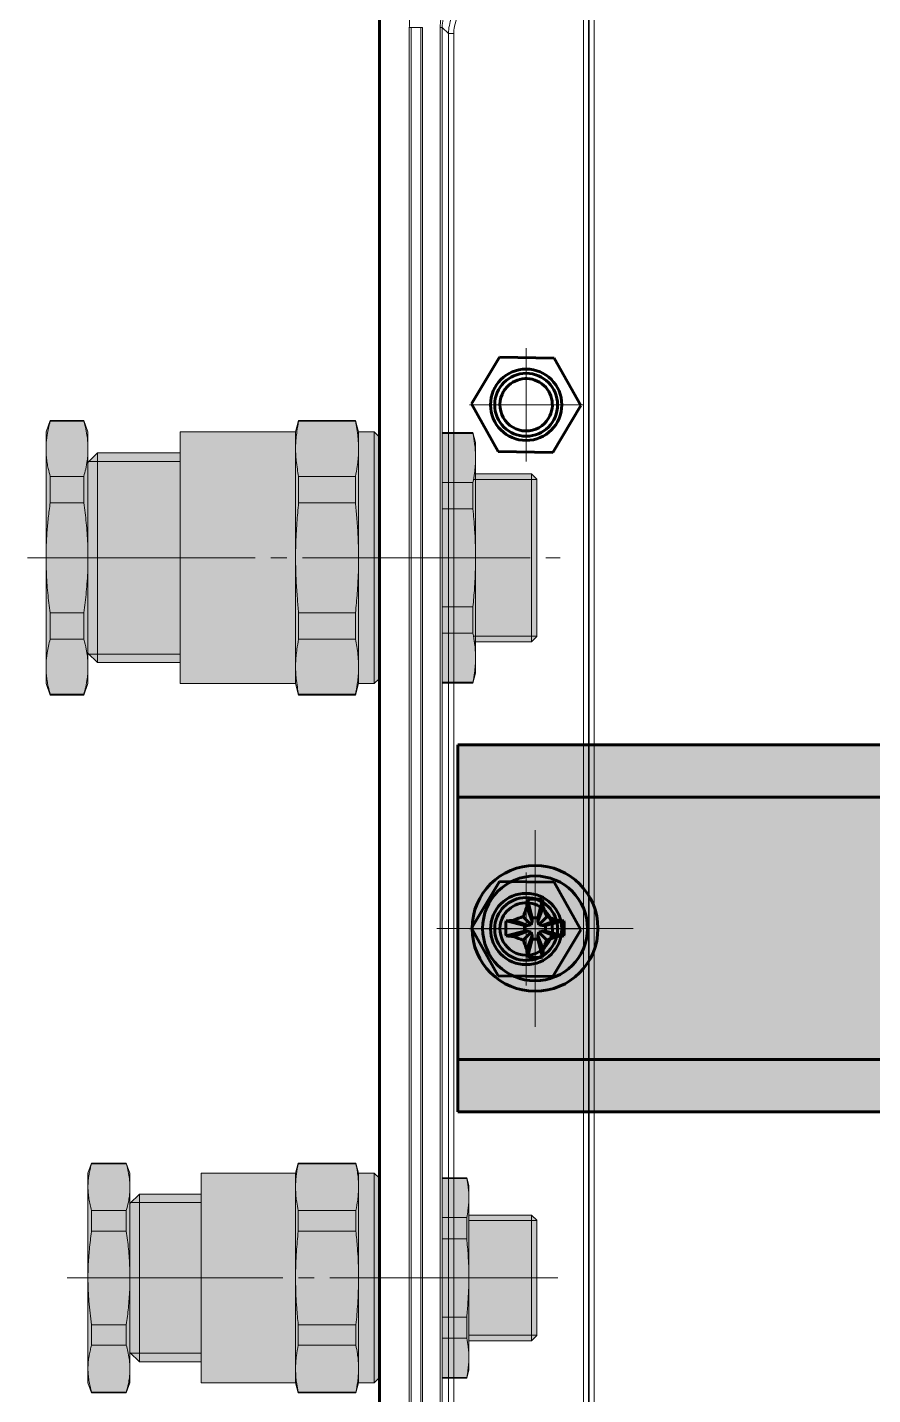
# Model space of a CAD drawing. Header units: millimetres. Extents: x -101 to 319, y -85 to 212.
# Drawn here: x 212.86 to 233.02, y 50.09 to 82.69 of the extents above; entities that cross this region are included whole.
import ezdxf

# ---------------------------------------------------------------- set-up
doc = ezdxf.new("R2010")
doc.units = ezdxf.units.MM
for name, pattern in [('K5LT_AXLED', [26.227272, 21.727272, -1.5, 1.5, -1.5]), ('K5LT_BASIC', [0]), ('K5LT_THIN', [0])]:
    doc.linetypes.add(name, pattern=pattern)
doc.layers.add('Системный слой', color=7, linetype='Continuous')

# ---------------------------------------------------------------- blocks, each defined once
blk = doc.blocks.new('VP.262512_withoutcapside')
at = {"layer": 'Системный слой', "color": 150, "linetype": 'K5LT_BASIC', "lineweight": 60, "true_color": 0x0080ff}
for p, q in [((-127.49, -114.99), (-127.49, 114.99)), ((-118.7, 50.08), (-116.03, 54.54)), ((-116.03, 54.54), (-110.83, 54.46)), ((-110.83, 54.46), (-108.3, 49.92)), ((-116.17, 45.54), (-118.7, 50.08)), ((-108.3, 49.92), (-110.97, 45.46)), ((-110.97, 45.46), (-116.17, 45.54)), ((-118.7, 0.08), (-116.03, 4.54)), ((-116.03, 4.54), (-110.83, 4.46)), ((-110.83, 4.46), (-108.3, -0.08)), ((-116.17, -4.46), (-118.7, 0.08)), ((-108.3, -0.08), (-110.97, -4.54)), ((-110.97, -4.54), (-116.17, -4.46))]:
    blk.add_line(p, q, dxfattribs=at)
at = {"layer": 'Системный слой', "color": 7, "linetype": 'K5LT_THIN', "lineweight": 18}
for p, q in [((-107.54, 95.77), (-107.54, -95.77)), ((-107.5, -95.76), (-107.5, 95.76)), ((-107, -95.76), (-107, 95.76)), ((-108.04, 93.77), (-108.04, -93.77)), ((-124.46, 86), (-124.64, 86)), ((-124.64, -86), (-124.64, 86)), ((-124.46, 86), (-124.46, -86)), ((-124.46, 86), (-123.55, 86)), ((-123.55, 86), (-123.37, 86)), ((-123.55, 86), (-123.55, -86)), ((-123.37, -86), (-123.37, 86)), ((-121.7, 86), (-121.5, 86)), ((-121.7, -86), (-121.7, 86)), ((-121.5, -86), (-121.5, 86)), ((-120.9, 85.4), (-121.5, 86)), ((-120.9, 85.4), (-120.9, -85.4)), ((-120.4, 85.4), (-120.9, 85.4)), ((-120.4, 85.4), (-120.4, -85.4))]:
    blk.add_line(p, q, dxfattribs=at)
at = {"layer": 'Системный слой', "color": 30, "linetype": 'K5LT_AXLED', "lineweight": 18, "true_color": 0xff8000}
for p, q in [((-113.5, 50), (-113.5, 55.4)), ((-113.5, 50), (-118.9, 50)), ((-113.5, 50), (-108.1, 50)), ((-113.5, 50), (-113.5, 44.6)), ((-113.5, 0), (-113.5, 5.4)), ((-113.5, 0), (-118.9, 0)), ((-113.5, 0), (-108.1, 0)), ((-113.5, 0), (-113.5, -5.4))]:
    blk.add_line(p, q, dxfattribs=at)
at = {"layer": 'Системный слой', "color": 150, "linetype": 'K5LT_BASIC', "lineweight": 60, "true_color": 0x0080ff}
for centre, radius in [((-113.5, 50), 3.4), ((-113.5, 50), 3), ((-113.5, 0), 3.4), ((-113.5, 0), 3)]:
    blk.add_circle(centre, radius, dxfattribs=at)
for centre, start, end in [((-113.5, 50), 329.0779, 149.0779), ((-113.5, 50), 149.0779, 329.0779), ((-113.5, 0), 329.0779, 149.0779), ((-113.5, 0), 149.0779, 329.0779)]:
    blk.add_arc(centre, 2.5, start, end, dxfattribs=at)
at = {"layer": 'Системный слой', "color": 7, "linetype": 'K5LT_THIN', "lineweight": 18}
blk.add_rational_spline([(-124.64, 86), (-124.64, 90.19), (-121.69, 93.14), (-117.5, 93.14)], [1, 0.804736486738, 0.804736486738, 1], degree=3, dxfattribs=at)
for points in [[(-121.7, 86), (-121.7, 86.55), (-121.59, 87.1), (-121.17, 88.11), (-120.86, 88.58), (-120.08, 89.36), (-119.61, 89.67), (-118.6, 90.09), (-118.05, 90.2), (-117.5, 90.2)], [(-121.5, 86), (-121.5, 86.52), (-121.39, 87.05), (-120.99, 88.01), (-120.7, 88.46), (-119.96, 89.2), (-119.51, 89.49), (-118.55, 89.89), (-118.02, 90), (-117.5, 90)], [(-116.9, 89.4), (-117.43, 89.4), (-117.95, 89.3), (-118.92, 88.9), (-119.36, 88.6), (-120.1, 87.86), (-120.4, 87.42), (-120.8, 86.45), (-120.9, 85.93), (-120.9, 85.4)], [(-116.9, 88.9), (-117.36, 88.9), (-117.82, 88.81), (-118.67, 88.46), (-119.05, 88.2), (-119.7, 87.55), (-119.96, 87.17), (-120.31, 86.32), (-120.4, 85.86), (-120.4, 85.4)]]:
    blk.add_open_spline(points, degree=3, knots=[0, 0, 0, 0, 0.25, 0.25, 0.5, 0.5, 0.75, 0.75, 1, 1, 1, 1], dxfattribs=at)
blk = doc.blocks.new('DIN_VP.262512')
at = {"layer": 'Системный слой', "true_color": 0xffffff}
h = blk.add_hatch(color=7, dxfattribs=at)
h.paths.add_polyline_path([(108.53, 12.55), (-120, 12.55), (-120, -12.45), (108.53, -12.45), (120, -12.45), (120, 12.55)])
h.paths.add_polyline_path([(-120, -17.44), (120, -17.36), (120, -12.36), (-120, -12.44)])
h.paths.add_polyline_path([(-120, 12.42), (108.53, 12.55), (120, 12.52), (120, 17.61), (-120, 17.51)])
h = blk.add_hatch(color=7, dxfattribs=at)
h.paths.add_polyline_path([(-113.44, 2.07), (-113.37, 2.81), (-111.94, 2.81), (-111.87, 2.07), (-111.54, 1.17), (-110.64, 0.84), (-109.9, 0.77), (-109.9, -0.65), (-110.64, -0.73), (-111.54, -1.06), (-111.87, -1.96), (-111.94, -2.7), (-113.37, -2.7), (-113.44, -1.96), (-113.77, -1.06), (-114.67, -0.73), (-115.41, -0.65), (-115.44, 0.06), (-115.41, 0.77), (-114.67, 0.84), (-113.77, 1.17)])
h.paths.add_polyline_path([(-112.65, -5.94), (-109.68, -5.16), (-107.49, -3), (-106.65, -0.05), (-107.39, 2.94), (-109.51, 5.16), (-112.45, 6.05), (-115.44, 5.37), (-117.71, 3.29), (-118.65, 0.37), (-118.01, -2.64), (-115.98, -4.94), (-113.07, -5.93)])
h.paths.add_polyline_path([(-113.01, 0.41), (-113.33, 0.32), (-113.67, 0.32), (-113.67, -0.21), (-113.33, -0.21), (-113.01, -0.3), (-112.92, -0.62), (-112.92, -0.96), (-112.39, -0.96), (-112.39, -0.62), (-112.3, -0.3), (-111.98, -0.21), (-111.64, -0.21), (-111.64, 0.32), (-111.98, 0.32), (-112.3, 0.41), (-112.39, 0.73), (-112.39, 1.07), (-112.92, 1.07), (-112.92, 0.73)])
h.paths.add_polyline_path([(-112.92, 0.73), (-113.44, 2.07), (-113.77, 1.17), (-113.01, 0.41)])
h.paths.add_polyline_path([(-112.92, 1.07), (-113.37, 2.81), (-113.44, 2.07), (-112.92, 0.73)])
h.paths.add_polyline_path([(-113.37, 2.81), (-112.92, 1.07), (-112.39, 1.07), (-111.94, 2.81)])
h.paths.add_polyline_path([(-111.94, 2.81), (-112.39, 1.07), (-112.39, 0.73), (-111.87, 2.07)])
h.paths.add_polyline_path([(-111.87, 2.07), (-112.39, 0.73), (-112.3, 0.41), (-111.54, 1.17)])
h.paths.add_polyline_path([(-111.98, 0.32), (-110.64, 0.84), (-111.54, 1.17), (-112.3, 0.41)])
h.paths.add_polyline_path([(-110.64, 0.84), (-111.98, 0.32), (-111.64, 0.32), (-109.9, 0.77)])
h.paths.add_polyline_path([(-109.9, 0.77), (-111.64, 0.32), (-111.64, -0.21), (-109.9, -0.65)])
h.paths.add_polyline_path([(-109.9, -0.65), (-111.64, -0.21), (-111.98, -0.21), (-110.64, -0.73)])
h.paths.add_polyline_path([(-110.64, -0.73), (-111.98, -0.21), (-112.3, -0.3), (-111.54, -1.06)])
h.paths.add_polyline_path([(-111.54, -1.06), (-112.3, -0.3), (-112.39, -0.62), (-111.87, -1.96)])
h.paths.add_polyline_path([(-111.87, -1.96), (-112.39, -0.62), (-112.39, -0.96), (-111.94, -2.7)])
h.paths.add_polyline_path([(-111.94, -2.7), (-112.39, -0.96), (-112.92, -0.96), (-113.37, -2.7)])
h.paths.add_polyline_path([(-112.92, -0.62), (-113.44, -1.96), (-113.37, -2.7), (-112.92, -0.96)])
h.paths.add_polyline_path([(-113.77, -1.06), (-113.44, -1.96), (-112.92, -0.62), (-113.01, -0.3)])
h.paths.add_polyline_path([(-113.77, -1.06), (-113.01, -0.3), (-113.33, -0.21), (-114.67, -0.73)])
h.paths.add_polyline_path([(-114.67, -0.73), (-113.33, -0.21), (-113.67, -0.21), (-115.41, -0.65)])
h.paths.add_polyline_path([(-115.41, -0.65), (-113.67, -0.21), (-113.67, 0.32), (-115.41, 0.77), (-115.44, 0.06)])
h.paths.add_polyline_path([(-115.41, 0.77), (-113.67, 0.32), (-113.33, 0.32), (-114.67, 0.84)])
h.paths.add_polyline_path([(-114.67, 0.84), (-113.33, 0.32), (-113.01, 0.41), (-113.77, 1.17)])
at = {"layer": 'Системный слой', "color": 150, "linetype": 'K5LT_BASIC', "lineweight": 60, "true_color": 0x0080ff}
for p, q in [((-120, 17.56), (-120, -17.44)), ((120, 17.56), (-120, 17.56)), ((120, 12.56), (-120, 12.56)), ((-113.37, 2.81), (-112.92, 1.07)), ((-111.94, 2.81), (-112.39, 1.07)), ((-113.44, 2.07), (-112.92, 0.73)), ((-111.87, 2.07), (-112.39, 0.73)), ((-115.41, 0.77), (-113.67, 0.32)), ((-114.67, 0.84), (-113.33, 0.32)), ((-113.77, 1.17), (-113.01, 0.41)), ((-113.67, 0.32), (-113.67, -0.21)), ((-113.33, 0.32), (-113.67, 0.32)), ((-113.01, 0.41), (-113.33, 0.32)), ((-112.92, 0.73), (-113.01, 0.41)), ((-112.39, 1.07), (-112.92, 1.07)), ((-112.92, 1.07), (-112.92, 0.73)), ((-112.39, 0.73), (-112.39, 1.07)), ((-112.3, 0.41), (-112.39, 0.73)), ((-111.54, 1.17), (-112.3, 0.41)), ((-111.98, 0.32), (-112.3, 0.41)), ((-110.64, 0.84), (-111.98, 0.32)), ((-111.64, 0.32), (-111.98, 0.32)), ((-109.9, 0.77), (-111.64, 0.32)), ((-111.64, -0.21), (-111.64, 0.32)), ((-115.41, -0.65), (-113.67, -0.21)), ((-114.67, -0.73), (-113.33, -0.21)), ((-113.77, -1.06), (-113.01, -0.3)), ((-113.67, -0.21), (-113.33, -0.21)), ((-113.44, -1.96), (-112.92, -0.62)), ((-113.37, -2.7), (-112.92, -0.96)), ((-113.33, -0.21), (-113.01, -0.3)), ((-113.01, -0.3), (-112.92, -0.62)), ((-112.92, -0.62), (-112.92, -0.96)), ((-112.92, -0.96), (-112.39, -0.96)), ((-112.39, -0.62), (-112.3, -0.3)), ((-112.39, -0.96), (-112.39, -0.62)), ((-111.87, -1.96), (-112.39, -0.62)), ((-111.94, -2.7), (-112.39, -0.96)), ((-112.3, -0.3), (-111.98, -0.21)), ((-111.54, -1.06), (-112.3, -0.3)), ((-111.98, -0.21), (-111.64, -0.21)), ((-110.64, -0.73), (-111.98, -0.21)), ((-109.9, -0.65), (-111.64, -0.21)), ((120, -12.44), (-120, -12.44)), ((120, -17.44), (-120, -17.44))]:
    blk.add_line(p, q, dxfattribs=at)
at = {"layer": 'Системный слой', "color": 30, "linetype": 'K5LT_AXLED', "lineweight": 18, "true_color": 0xff8000}
for q in [(-112.65, 9.43), (-122.03, 0.06), (-103.28, 0.06), (-112.65, -9.32)]:
    blk.add_line((-112.65, 0.06), q, dxfattribs=at)
at = {"layer": 'Системный слой', "color": 150, "linetype": 'K5LT_BASIC', "lineweight": 60, "true_color": 0x0080ff}
for radius in [6, 5]:
    blk.add_circle((-112.65, 0.06), radius, dxfattribs=at)
for centre, major_axis, ratio, start_param, end_param in [((-112.52, 0.06), (0, -5.24), 0.190027, 4.157813, 4.31707), ((-112.65, -0.29), (-5.22, 0), 0.599811, 4.575584, 4.849194), ((-112.79, 0.06), (0, 5.24), 0.190027, -1.175477, -1.01622), ((-112.45, 0), (-1.43, -5.04), 0.306406, 4.376237, 4.564959), ((-112.86, 0), (-1.43, 5.04), 0.306406, -1.423366, -1.234644), ((-112.31, 0.06), (0, -5.22), 0.599811, 4.575584, 4.712389), ((-112.31, 0.06), (0, -5.22), 0.599811, 4.712389, 4.849194), ((-112.65, -0.08), (-5.24, 0), 0.190027, -1.175477, -1.01622), ((-112.6, -0.14), (-5.04, -1.43), 0.306406, -1.423366, -1.234644), ((-112.71, -0.14), (-5.04, 1.43), 0.306406, 4.376237, 4.564959), ((-112.65, -0.08), (-5.24, 0), 0.190027, 4.157813, 4.31707), ((-113, 0.06), (0, 5.22), 0.599811, 4.575584, 4.849194), ((-112.65, 0.19), (5.24, 0), 0.190027, 4.157813, 4.31707), ((-112.6, 0.26), (5.04, -1.43), 0.306406, 4.376237, 4.564959), ((-112.45, 0.11), (1.43, -5.04), 0.306406, -1.423366, -1.234644), ((-112.86, 0.11), (1.43, 5.04), 0.306406, 4.376237, 4.564959), ((-112.71, 0.26), (5.04, 1.43), 0.306406, -1.423366, -1.234644), ((-112.65, 0.19), (5.24, 0), 0.190027, -1.175477, -1.01622), ((-112.52, 0.06), (0, -5.24), 0.190027, -1.175477, -1.01622), ((-112.79, 0.06), (0, 5.24), 0.190027, 4.157813, 4.31707), ((-112.65, 0.4), (5.22, 0), 0.599811, 4.575584, 4.849194)]:
    blk.add_ellipse(centre, major_axis=major_axis, ratio=ratio, start_param=start_param, end_param=end_param, dxfattribs=at)
blk = doc.blocks.new('VZ-N16_withcap')
at = {"true_color": 0xffffff}
for points in [[(11.94, 8.9), (10.99, 9.16), (7.99, 9.16), (7.99, 14.5), (7.49, 15), (-7.51, 15), (-8.01, 14.5), (-8.01, 9.16), (-11.01, 9.16), (-11.96, 8.9), (-11.96, 5.96), (11.94, 5.96)], [(12, -19), (12, -8), (13.1, -7.71), (13.1, -2.3), (12, -2), (12, -0.5), (11.5, 0), (-11.5, 0), (-12, -0.5), (-12, -2), (-13.1, -2.3), (-13.1, -7.71), (-12, -8), (-12, -19), (-10, -19), (-10, -26.9), (-9.1, -27.8), (-12, -27.8), (-13.1, -28.2), (-13.1, -31.4), (-12, -31.8), (12, -31.8), (13.1, -31.4), (13.1, -28.2), (12, -27.8), (9.1, -27.8), (10, -26.9), (10, -19)]]:
    blk.add_hatch(color=7, dxfattribs=at).paths.add_polyline_path(points)
at = {"color": 30, "linetype": 'K5LT_AXLED', "lineweight": 0, "true_color": 0xff8000}
blk.add_line((0, -33.58), (0, 17.22), dxfattribs=at)
at = {"color": 150, "linetype": 'K5LT_BASIC', "lineweight": 0, "true_color": 0x0080ff}
for p, q in [((-8, 14.5), (-7.5, 15)), ((-8, 9.05), (-8, 14.5)), ((-8, 14.5), (8, 14.5)), ((-7.5, 15), (7.5, 15)), ((8, 14.5), (7.5, 15)), ((8, 9.05), (8, 14.5)), ((-11.95, 8.9), (-11, 9.16)), ((-11, 9.16), (-9.53, 9.16)), ((-9.53, 9.16), (0, 9.16)), ((0, 9.16), (9.53, 9.16)), ((9.53, 9.16), (11, 9.16)), ((11.95, 8.9), (11, 9.16)), ((-11.95, 5.96), (-11.95, 8.9)), ((-11.95, 8.9), (-11.86, 8.9)), ((-11.86, 5.96), (-11.86, 8.9)), ((-7.19, 5.96), (-7.19, 8.9)), ((-7.19, 8.9), (-4.67, 8.9)), ((-4.67, 5.96), (-4.67, 8.9)), ((4.67, 5.96), (4.67, 8.9)), ((4.67, 8.9), (7.19, 8.9)), ((7.19, 5.96), (7.19, 8.9)), ((11.86, 5.96), (11.86, 8.9)), ((11.86, 8.9), (11.95, 8.9)), ((11.95, 5.96), (11.95, 8.9)), ((-11.95, 5.96), (-11.86, 5.96)), ((-11.86, 5.96), (-7.19, 5.96)), ((-7.19, 5.96), (-4.67, 5.96)), ((-4.67, 5.96), (4.67, 5.96)), ((4.67, 5.96), (7.19, 5.96)), ((7.19, 5.96), (11.86, 5.96)), ((11.86, 5.96), (11.95, 5.96)), ((-12, -0.5), (-11.5, 0)), ((11.5, 0), (-11.5, 0)), ((12, -0.5), (11.5, 0)), ((-12, -0.5), (-12, -2)), ((12, -0.5), (-12, -0.5)), ((12, -0.5), (12, -2)), ((-13.1, -2.29), (-12, -2)), ((-13.1, -7.71), (-13.1, -2.29)), ((-13.1, -2.29), (-13.02, -2.29)), ((-13.02, -7.71), (-13.02, -2.29)), ((-12, -2), (-10.39, -2)), ((-10.39, -2), (0, -2)), ((-7.77, -7.71), (-7.77, -2.29)), ((-7.77, -2.29), (-5.25, -2.29)), ((-5.25, -7.71), (-5.25, -2.29)), ((0, -2), (10.39, -2)), ((5.25, -2.29), (7.77, -2.29)), ((5.25, -7.71), (5.25, -2.29)), ((7.77, -7.71), (7.77, -2.29)), ((10.39, -2), (12, -2)), ((13.1, -2.29), (12, -2)), ((13.02, -2.29), (13.1, -2.29)), ((13.02, -7.71), (13.02, -2.29)), ((13.1, -7.71), (13.1, -2.29)), ((-13.1, -7.71), (-12, -8)), ((-13.02, -7.71), (-13.1, -7.71)), ((-5.25, -7.71), (-7.77, -7.71)), ((7.77, -7.71), (5.25, -7.71)), ((13.1, -7.71), (12, -8)), ((13.1, -7.71), (13.02, -7.71)), ((-12, -8), (-12, -19)), ((-10.39, -8), (-12, -8)), ((0, -8), (-10.39, -8)), ((10.39, -8), (0, -8)), ((12, -8), (10.39, -8)), ((12, -8), (12, -19)), ((12, -19), (-12, -19)), ((-10, -26.9), (-10, -19)), ((10, -26.9), (10, -19)), ((-9.1, -27.8), (-10, -26.9)), ((10, -26.9), (-10, -26.9)), ((9.1, -27.8), (10, -26.9)), ((-13.1, -28.2), (-12, -27.8)), ((-13.1, -28.2), (-13.1, -31.4)), ((-13.02, -28.2), (-13.1, -28.2)), ((-13.02, -28.2), (-13.02, -31.4)), ((-10.39, -27.8), (-12, -27.8)), ((0, -27.8), (-10.39, -27.8)), ((-7.77, -28.2), (-7.77, -31.4)), ((-5.25, -28.2), (-7.77, -28.2)), ((-5.25, -28.2), (-5.25, -31.4)), ((10.39, -27.8), (0, -27.8)), ((5.25, -28.2), (5.25, -31.4)), ((7.77, -28.2), (5.25, -28.2)), ((7.77, -28.2), (7.77, -31.4)), ((12, -27.8), (10.39, -27.8)), ((13.1, -28.2), (12, -27.8)), ((13.02, -28.2), (13.02, -31.4)), ((13.1, -28.2), (13.02, -28.2)), ((13.1, -28.2), (13.1, -31.4)), ((-13.1, -31.4), (-13.02, -31.4)), ((-13.1, -31.4), (-12, -31.8)), ((-12, -31.8), (-10.39, -31.8)), ((-10.39, -31.8), (0, -31.8)), ((-7.77, -31.4), (-5.25, -31.4)), ((0, -31.8), (10.39, -31.8)), ((5.25, -31.4), (7.77, -31.4)), ((10.39, -31.8), (12, -31.8)), ((13.1, -31.4), (12, -31.8)), ((13.02, -31.4), (13.1, -31.4))]:
    blk.add_line(p, q, dxfattribs=at)
at = {"color": 7, "linetype": 'K5LT_THIN', "lineweight": 0}
for p, q in [((-7.46, 15), (-7.46, 14.5)), ((-7.46, 8.96), (-7.46, 14.5)), ((7.46, 15), (7.46, 14.5)), ((7.46, 8.96), (7.46, 14.5)), ((-9.19, -26.9), (-9.19, -19)), ((9.19, -26.9), (9.19, -19)), ((-9.19, -27.71), (-9.19, -26.9)), ((9.19, -27.71), (9.19, -26.9))]:
    blk.add_line(p, q, dxfattribs=at)
at = {"lineweight": 0}
blk.add_line((0, 0), (0, 5.96), dxfattribs=at)
at = {"color": 150, "linetype": 'K5LT_BASIC', "lineweight": 0, "true_color": 0x0080ff}
for points, knots in [([(-9.53, 9.16), (-9.76, 9.16), (-10.21, 9.14), (-10.99, 9.07), (-11.53, 8.97), (-11.86, 8.9)], [0, 0, 0, 0, 1.786175, 3.454309, 6, 6, 6, 6]), ([(-7.19, 8.9), (-7.49, 8.97), (-8.02, 9.06), (-8.8, 9.14), (-9.28, 9.16), (-9.53, 9.16)], [0, 0, 0, 0, 2.297009, 4.088748, 6, 6, 6, 6]), ([(0, 9.16), (-0.46, 9.16), (-1.36, 9.14), (-2.92, 9.07), (-4.01, 8.97), (-4.67, 8.9)], [0, 0, 0, 0, 1.786175, 3.454309, 6, 6, 6, 6]), ([(4.67, 8.9), (4.08, 8.97), (3.02, 9.06), (1.46, 9.14), (0.5, 9.16), (0, 9.16)], [0, 0, 0, 0, 2.297009, 4.088748, 6, 6, 6, 6]), ([(9.53, 9.16), (9.29, 9.16), (8.85, 9.14), (8.07, 9.07), (7.52, 8.97), (7.19, 8.9)], [0, 0, 0, 0, 1.786175, 3.454309, 6, 6, 6, 6]), ([(11.86, 8.9), (11.56, 8.97), (11.03, 9.06), (10.25, 9.14), (9.77, 9.16), (9.53, 9.16)], [0, 0, 0, 0, 2.297009, 4.088748, 6, 6, 6, 6]), ([(-10.39, -2), (-10.58, -2), (-10.95, -2.01), (-11.6, -2.06), (-12.28, -2.15), (-12.79, -2.25), (-13.02, -2.29)], [0, 0, 0, 0, 1.495409, 2.959111, 5.143005, 7, 7, 7, 7]), ([(-7.77, -2.29), (-8.08, -2.23), (-8.62, -2.13), (-9.39, -2.04), (-9.95, -2), (-10.28, -2), (-10.39, -2)], [0, 0, 0, 0, 2.546548, 4.327406, 6.121612, 7, 7, 7, 7]), ([(0, -2), (-0.38, -2), (-1.12, -2.01), (-2.41, -2.06), (-3.78, -2.15), (-4.79, -2.25), (-5.25, -2.29)], [0, 0, 0, 0, 1.495409, 2.959111, 5.143005, 7, 7, 7, 7]), ([(5.25, -2.29), (4.62, -2.23), (3.54, -2.13), (2.01, -2.04), (0.89, -2), (0.22, -2), (0, -2)], [0, 0, 0, 0, 2.546548, 4.327406, 6.121612, 7, 7, 7, 7]), ([(10.39, -2), (10.2, -2), (9.83, -2.01), (9.19, -2.06), (8.5, -2.15), (8, -2.25), (7.77, -2.29)], [0, 0, 0, 0, 1.495309, 2.958978, 5.142959, 7, 7, 7, 7]), ([(13.02, -2.29), (12.7, -2.23), (12.16, -2.13), (11.39, -2.04), (10.84, -2), (10.5, -2), (10.39, -2)], [0, 0, 0, 0, 2.546533, 4.327435, 6.121632, 7, 7, 7, 7]), ([(-13.02, -7.71), (-12.7, -7.77), (-12.16, -7.87), (-11.39, -7.96), (-10.84, -8), (-10.5, -8), (-10.39, -8)], [0, 0, 0, 0, 2.546548, 4.327406, 6.121612, 7, 7, 7, 7]), ([(-10.39, -8), (-10.2, -8), (-9.83, -7.99), (-9.19, -7.94), (-8.5, -7.85), (-8, -7.75), (-7.77, -7.71)], [0, 0, 0, 0, 1.495409, 2.959111, 5.143005, 7, 7, 7, 7]), ([(-5.25, -7.71), (-4.62, -7.77), (-3.54, -7.87), (-2.01, -7.96), (-0.89, -8), (-0.22, -8), (0, -8)], [0, 0, 0, 0, 2.546548, 4.327406, 6.121612, 7, 7, 7, 7]), ([(0, -8), (0.38, -8), (1.12, -7.99), (2.41, -7.94), (3.78, -7.85), (4.79, -7.75), (5.25, -7.71)], [0, 0, 0, 0, 1.495409, 2.959111, 5.143005, 7, 7, 7, 7]), ([(7.77, -7.71), (8.08, -7.77), (8.62, -7.87), (9.39, -7.96), (9.95, -8), (10.28, -8), (10.39, -8)], [0, 0, 0, 0, 2.546533, 4.327435, 6.121632, 7, 7, 7, 7]), ([(10.39, -8), (10.58, -8), (10.95, -7.99), (11.6, -7.94), (12.28, -7.85), (12.79, -7.75), (13.02, -7.71)], [0, 0, 0, 0, 1.495309, 2.958978, 5.142959, 7, 7, 7, 7]), ([(-13.02, -28.2), (-12.7, -28.11), (-12.16, -27.97), (-11.45, -27.86), (-10.89, -27.81), (-10.56, -27.8), (-10.39, -27.8)], [0, 0, 0, 0, 2.54652, 4.331104, 5.681143, 7, 7, 7, 7]), ([(-10.39, -27.8), (-10.2, -27.8), (-9.83, -27.81), (-9.19, -27.88), (-8.5, -28), (-8, -28.13), (-7.77, -28.2)], [0, 0, 0, 0, 1.489537, 2.953457, 5.141664, 7, 7, 7, 7]), ([(-5.25, -28.2), (-4.62, -28.11), (-3.65, -27.99), (-2.34, -27.88), (-1.23, -27.82), (-0.44, -27.8), (0, -27.8)], [0, 0, 0, 0, 2.546534, 3.880294, 5.233013, 7, 7, 7, 7]), ([(0, -27.8), (0.38, -27.8), (1.12, -27.81), (2.2, -27.87), (3.58, -27.98), (4.59, -28.1), (5.25, -28.2)], [0, 0, 0, 0, 1.489631, 2.953581, 4.313956, 7, 7, 7, 7]), ([(7.77, -28.2), (8.08, -28.11), (8.62, -27.97), (9.33, -27.86), (9.89, -27.81), (10.23, -27.8), (10.39, -27.8)], [0, 0, 0, 0, 2.546534, 4.331077, 5.681117, 7, 7, 7, 7]), ([(10.39, -27.8), (10.58, -27.8), (10.95, -27.81), (11.6, -27.88), (12.29, -28), (12.79, -28.13), (13.02, -28.2)], [0, 0, 0, 0, 1.489631, 2.953581, 5.141707, 7, 7, 7, 7]), ([(-10.39, -31.8), (-10.61, -31.8), (-10.94, -31.79), (-11.38, -31.74), (-11.82, -31.68), (-12.37, -31.58), (-12.8, -31.46), (-13.02, -31.4)], [0, 0, 0, 0, 1.982217, 2.987477, 3.996278, 6.002624, 8, 8, 8, 8]), ([(-7.77, -31.4), (-8.01, -31.47), (-8.44, -31.58), (-9.06, -31.7), (-9.61, -31.77), (-10.06, -31.8), (-10.32, -31.8), (-10.39, -31.8)], [0, 0, 0, 0, 2.290651, 3.936872, 5.624706, 7.324289, 8, 8, 8, 8]), ([(0, -31.8), (-0.39, -31.8), (-1.2, -31.79), (-2.46, -31.72), (-3.83, -31.59), (-4.77, -31.47), (-5.25, -31.4)], [0, 0, 0, 0, 1.543159, 3.22086, 5.051399, 7, 7, 7, 7]), ([(5.25, -31.4), (4.62, -31.49), (3.65, -31.61), (2.35, -31.72), (1.24, -31.78), (0.45, -31.8), (0, -31.8)], [0, 0, 0, 0, 2.556476, 3.868721, 5.204549, 7, 7, 7, 7]), ([(10.39, -31.8), (10.17, -31.8), (9.85, -31.79), (9.41, -31.74), (8.97, -31.68), (8.42, -31.58), (7.98, -31.46), (7.77, -31.4)], [0, 0, 0, 0, 1.982217, 2.987477, 3.996278, 6.002624, 8, 8, 8, 8]), ([(13.02, -31.4), (12.77, -31.47), (12.34, -31.58), (11.72, -31.7), (11.17, -31.77), (10.73, -31.8), (10.47, -31.8), (10.39, -31.8)], [0, 0, 0, 0, 2.290651, 3.936872, 5.624706, 7.324289, 8, 8, 8, 8])]:
    blk.add_open_spline(points, degree=3, knots=knots, dxfattribs=at)
blk = doc.blocks.new('VZ-N12_withcap')
at = {"true_color": 0xffffff}
for points in [[(9.56, 8.32), (8.8, 8.52), (6, 8.52), (6, 14.5), (5.5, 15), (-5.46, 15), (-6, 14.5), (-6, 8.52), (-8.8, 8.52), (-9.56, 8.32), (-9.56, 5.96), (9.56, 5.96)], [(10, -17), (10, -8), (10.95, -7.75), (10.95, -2.25), (10, -2), (10, -0.5), (9.5, 0), (-9.5, 0), (-10, -0.5), (-10, -2), (-10.95, -2.25), (-10.95, -7.75), (-10, -8), (-10, -17), (-8, -17), (-8, -22.9), (-7.1, -23.8), (-10, -23.8), (-10.89, -24.15), (-10.95, -27.45), (-10, -27.8), (10, -27.8), (10.95, -27.45), (10.95, -24.15), (10, -23.8), (7.1, -23.8), (8, -22.9), (8, -17)]]:
    blk.add_hatch(color=7, dxfattribs=at).paths.add_polyline_path(points)
at = {"color": 30, "linetype": 'K5LT_AXLED', "lineweight": 0, "true_color": 0xff8000}
blk.add_line((0, 17), (0, -29.8), dxfattribs=at)
at = {"color": 150, "linetype": 'K5LT_BASIC', "lineweight": 0, "true_color": 0x0080ff}
for p, q in [((-6, 14.5), (-5.5, 15)), ((-6, 8.52), (-6, 14.5)), ((6, 14.5), (-6, 14.5)), ((5.5, 15), (-5.5, 15)), ((6, 14.5), (5.5, 15)), ((6, 8.52), (6, 14.5)), ((-9.56, 8.32), (-8.8, 8.52)), ((-9.56, 5.96), (-9.56, 8.32)), ((-9.56, 8.32), (-9.49, 8.32)), ((-9.49, 5.96), (-9.49, 8.32)), ((-8.8, 8.52), (-7.62, 8.52)), ((-7.62, 8.52), (0, 8.52)), ((-5.75, 5.96), (-5.75, 8.32)), ((-5.75, 8.32), (-3.74, 8.32)), ((-3.74, 5.96), (-3.74, 8.32)), ((0, 8.52), (7.62, 8.52)), ((3.74, 5.96), (3.74, 8.32)), ((3.74, 8.32), (5.75, 8.32)), ((5.75, 5.96), (5.75, 8.32)), ((7.62, 8.52), (8.8, 8.52)), ((9.56, 8.32), (8.8, 8.52)), ((9.49, 5.96), (9.49, 8.32)), ((9.49, 8.32), (9.56, 8.32)), ((9.56, 5.96), (9.56, 8.32)), ((-9.56, 5.96), (-9.49, 5.96)), ((-9.49, 5.96), (-5.75, 5.96)), ((-5.75, 5.96), (-3.74, 5.96)), ((-3.74, 5.96), (3.74, 5.96)), ((3.74, 5.96), (5.75, 5.96)), ((5.75, 5.96), (9.49, 5.96)), ((9.49, 5.96), (9.56, 5.96)), ((-10, -0.5), (-9.5, 0)), ((-9.5, 0), (0, 0)), ((0, 0), (9.5, 0)), ((10, -0.5), (9.5, 0)), ((-10, -0.5), (-10, -2)), ((-10, -0.5), (0, -0.5)), ((0, -0.5), (10, -0.5)), ((10, -0.5), (10, -2)), ((-10.95, -2.25), (-10, -2)), ((-10.95, -7.75), (-10.95, -2.25)), ((-10.89, -2.25), (-10.95, -2.25)), ((-10.89, -7.75), (-10.89, -2.25)), ((-8.66, -2), (-10, -2)), ((0, -2), (-8.66, -2)), ((-6.43, -7.75), (-6.43, -2.25)), ((-4.46, -2.25), (-6.43, -2.25)), ((-4.46, -7.75), (-4.46, -2.25)), ((8.66, -2), (0, -2)), ((6.43, -2.25), (4.46, -2.25)), ((4.46, -7.75), (4.46, -2.25)), ((6.43, -7.75), (6.43, -2.25)), ((10, -2), (8.66, -2)), ((10.95, -2.25), (10, -2)), ((10.95, -2.25), (10.89, -2.25)), ((10.89, -7.75), (10.89, -2.25)), ((10.95, -7.75), (10.95, -2.25)), ((-10.95, -7.75), (-10, -8)), ((-10.95, -7.75), (-10.89, -7.75)), ((-6.43, -7.75), (-4.46, -7.75)), ((4.46, -7.75), (6.43, -7.75)), ((10.95, -7.75), (10, -8)), ((10.89, -7.75), (10.95, -7.75)), ((-10, -8), (-10, -17)), ((-10, -8), (-8.66, -8)), ((-8.66, -8), (0, -8)), ((0, -8), (8.66, -8)), ((8.66, -8), (10, -8)), ((10, -8), (10, -17)), ((-10, -17), (10, -17)), ((-8, -22.9), (-8, -17)), ((8, -22.9), (8, -17)), ((-7.1, -23.8), (-8, -22.9)), ((-8, -22.9), (0, -22.9)), ((0, -22.9), (8, -22.9)), ((7.1, -23.8), (8, -22.9)), ((-10.95, -24.15), (-10, -23.8)), ((-10.95, -24.15), (-10.95, -27.45)), ((-10.95, -24.15), (-10.89, -24.15)), ((-10.89, -24.15), (-10.89, -27.45)), ((-10, -23.8), (-8.66, -23.8)), ((-8.66, -23.8), (0, -23.8)), ((-6.43, -24.15), (-6.43, -27.45)), ((-6.43, -24.15), (-4.46, -24.15)), ((-4.46, -24.15), (-4.46, -27.45)), ((0, -23.8), (8.66, -23.8)), ((4.46, -24.15), (4.46, -27.45)), ((4.46, -24.15), (6.43, -24.15)), ((6.43, -24.15), (6.43, -27.45)), ((8.66, -23.8), (10, -23.8)), ((10.95, -24.15), (10, -23.8)), ((10.89, -24.15), (10.89, -27.45)), ((10.89, -24.15), (10.95, -24.15)), ((10.95, -24.15), (10.95, -27.45)), ((-10.89, -27.45), (-10.95, -27.45)), ((-10.95, -27.45), (-10, -27.8)), ((-8.66, -27.8), (-10, -27.8)), ((0, -27.8), (-8.66, -27.8)), ((-4.46, -27.45), (-6.43, -27.45)), ((8.66, -27.8), (0, -27.8)), ((6.43, -27.45), (4.46, -27.45)), ((10, -27.8), (8.66, -27.8)), ((10.95, -27.45), (10, -27.8)), ((10.95, -27.45), (10.89, -27.45))]:
    blk.add_line(p, q, dxfattribs=at)
at = {"color": 7, "linetype": 'K5LT_THIN', "lineweight": 0}
for p, q in [((-5.46, 15), (-5.46, 14.5)), ((-5.46, 8.52), (-5.46, 14.5)), ((5.46, 15), (5.46, 14.5)), ((5.46, 8.52), (5.46, 14.5)), ((-7.19, -22.9), (-7.19, -17)), ((7.19, -22.9), (7.19, -17)), ((-7.19, -23.71), (-7.19, -22.9)), ((7.19, -23.71), (7.19, -22.9))]:
    blk.add_line(p, q, dxfattribs=at)
at = {"color": 150, "linetype": 'K5LT_BASIC', "lineweight": 0, "true_color": 0x0080ff}
for points, knots in [([(-7.62, 8.52), (-7.81, 8.52), (-8.17, 8.51), (-8.79, 8.45), (-9.23, 8.37), (-9.49, 8.32)], [0, 0, 0, 0, 1.786175, 3.454309, 6, 6, 6, 6]), ([(-5.75, 8.32), (-5.99, 8.36), (-6.41, 8.44), (-7.04, 8.5), (-7.42, 8.52), (-7.62, 8.52)], [0, 0, 0, 0, 2.297009, 4.088748, 6, 6, 6, 6]), ([(0, 8.52), (-0.37, 8.52), (-1.09, 8.51), (-2.34, 8.45), (-3.21, 8.37), (-3.74, 8.32)], [0, 0, 0, 0, 1.786175, 3.454309, 6, 6, 6, 6]), ([(3.74, 8.32), (3.26, 8.36), (2.41, 8.44), (1.17, 8.5), (0.4, 8.52), (0, 8.52)], [0, 0, 0, 0, 2.297009, 4.088748, 6, 6, 6, 6]), ([(7.62, 8.52), (7.44, 8.52), (7.08, 8.51), (6.45, 8.45), (6.02, 8.37), (5.75, 8.32)], [0, 0, 0, 0, 1.786175, 3.454309, 6, 6, 6, 6]), ([(9.49, 8.32), (9.25, 8.36), (8.83, 8.44), (8.2, 8.5), (7.82, 8.52), (7.62, 8.52)], [0, 0, 0, 0, 2.297009, 4.088748, 6, 6, 6, 6]), ([(-10.89, -2.25), (-10.62, -2.2), (-10.17, -2.11), (-9.52, -2.03), (-9.04, -2), (-8.75, -2), (-8.66, -2)], [0, 0, 0, 0, 2.526001, 4.309064, 6.114788, 7, 7, 7, 7]), ([(-8.66, -2), (-8.45, -2), (-8.03, -2.01), (-7.29, -2.09), (-6.76, -2.18), (-6.43, -2.25)], [0, 0, 0, 0, 1.708814, 3.328781, 6, 6, 6, 6]), ([(-4.46, -2.25), (-3.93, -2.2), (-3.01, -2.11), (-1.71, -2.03), (-0.76, -2), (-0.19, -2), (0, -2)], [0, 0, 0, 0, 2.526001, 4.309064, 6.114788, 7, 7, 7, 7]), ([(0, -2), (0.43, -2), (1.25, -2.01), (2.74, -2.09), (3.8, -2.18), (4.46, -2.25)], [0, 0, 0, 0, 1.708814, 3.328781, 6, 6, 6, 6]), ([(6.43, -2.25), (6.7, -2.2), (7.15, -2.11), (7.8, -2.03), (8.28, -2), (8.57, -2), (8.66, -2)], [0, 0, 0, 0, 2.525983, 4.309098, 6.114813, 7, 7, 7, 7]), ([(8.66, -2), (8.87, -2), (9.29, -2.01), (10.03, -2.09), (10.56, -2.18), (10.89, -2.25)], [0, 0, 0, 0, 1.708689, 3.328658, 6, 6, 6, 6]), ([(-8.66, -8), (-8.87, -8), (-9.29, -7.99), (-10.03, -7.91), (-10.56, -7.82), (-10.89, -7.75)], [0, 0, 0, 0, 1.708814, 3.328781, 6, 6, 6, 6]), ([(-6.43, -7.75), (-6.7, -7.8), (-7.15, -7.89), (-7.8, -7.97), (-8.28, -8), (-8.57, -8), (-8.66, -8)], [0, 0, 0, 0, 2.526001, 4.309064, 6.114788, 7, 7, 7, 7]), ([(0, -8), (-0.43, -8), (-1.25, -7.99), (-2.74, -7.91), (-3.8, -7.82), (-4.46, -7.75)], [0, 0, 0, 0, 1.708814, 3.328781, 6, 6, 6, 6]), ([(4.46, -7.75), (3.93, -7.8), (3.01, -7.89), (1.71, -7.97), (0.76, -8), (0.19, -8), (0, -8)], [0, 0, 0, 0, 2.526001, 4.309064, 6.114788, 7, 7, 7, 7]), ([(8.66, -8), (8.45, -8), (8.03, -7.99), (7.29, -7.91), (6.76, -7.82), (6.43, -7.75)], [0, 0, 0, 0, 1.708689, 3.328658, 6, 6, 6, 6]), ([(10.89, -7.75), (10.62, -7.8), (10.17, -7.89), (9.52, -7.97), (9.04, -8), (8.75, -8), (8.66, -8)], [0, 0, 0, 0, 2.525983, 4.309098, 6.114813, 7, 7, 7, 7]), ([(-8.66, -23.8), (-8.82, -23.8), (-9.14, -23.81), (-9.69, -23.87), (-10.27, -23.98), (-10.7, -24.09), (-10.89, -24.15)], [0, 0, 0, 0, 1.49203, 2.959786, 5.150571, 7, 7, 7, 7]), ([(-6.43, -24.15), (-6.7, -24.07), (-7.15, -23.95), (-7.76, -23.85), (-8.23, -23.81), (-8.52, -23.8), (-8.66, -23.8)], [0, 0, 0, 0, 2.525966, 4.312954, 5.671189, 7, 7, 7, 7]), ([(0, -23.8), (-0.32, -23.8), (-0.95, -23.81), (-1.87, -23.86), (-3.04, -23.96), (-3.9, -24.06), (-4.46, -24.15)], [0, 0, 0, 0, 1.492139, 2.959933, 4.322922, 7, 7, 7, 7]), ([(4.46, -24.15), (3.93, -24.07), (3.11, -23.96), (2, -23.87), (1.05, -23.81), (0.38, -23.8), (0, -23.8)], [0, 0, 0, 0, 2.525983, 3.860455, 5.220014, 7, 7, 7, 7]), ([(8.66, -23.8), (8.5, -23.8), (8.18, -23.81), (7.64, -23.87), (7.05, -23.98), (6.62, -24.09), (6.43, -24.15)], [0, 0, 0, 0, 1.492139, 2.959933, 5.150625, 7, 7, 7, 7]), ([(10.89, -24.15), (10.62, -24.07), (10.17, -23.95), (9.56, -23.85), (9.09, -23.81), (8.8, -23.8), (8.66, -23.8)], [0, 0, 0, 0, 2.525983, 4.312924, 5.67116, 7, 7, 7, 7]), ([(-10.89, -27.45), (-10.82, -27.48), (-10.68, -27.52), (-10.36, -27.6), (-10, -27.68), (-9.61, -27.74), (-9.23, -27.78), (-8.92, -27.8), (-8.72, -27.8), (-8.66, -27.8)], [0, 0, 0, 0, 0.958585, 1.952886, 4.210236, 5.823807, 7.280096, 9.210087, 10, 10, 10, 10]), ([(-8.66, -27.8), (-8.48, -27.8), (-8.2, -27.79), (-7.82, -27.75), (-7.45, -27.7), (-6.98, -27.61), (-6.61, -27.51), (-6.43, -27.45)], [0, 0, 0, 0, 1.980366, 2.986157, 3.995845, 6.002249, 8, 8, 8, 8]), ([(-4.46, -27.45), (-4.32, -27.48), (-4.03, -27.52), (-3.45, -27.59), (-2.97, -27.64), (-2.34, -27.7), (-1.84, -27.74), (-1.15, -27.78), (-0.58, -27.8), (-0.17, -27.8), (0, -27.8)], [0, 0, 0, 0, 1.054444, 2.148175, 4.302868, 4.63126, 6.794902, 8.008106, 9.699093, 11, 11, 11, 11]), ([(0, -27.8), (0.37, -27.8), (0.93, -27.79), (1.67, -27.75), (2.42, -27.7), (3.35, -27.61), (4.09, -27.51), (4.46, -27.45)], [0, 0, 0, 0, 1.980366, 2.986157, 3.995845, 6.002249, 8, 8, 8, 8]), ([(6.43, -27.45), (6.5, -27.48), (6.64, -27.52), (6.96, -27.6), (7.32, -27.68), (7.72, -27.74), (8.09, -27.78), (8.4, -27.8), (8.6, -27.8), (8.66, -27.8)], [0, 0, 0, 0, 0.958585, 1.952886, 4.210236, 5.823807, 7.280096, 9.210087, 10, 10, 10, 10]), ([(8.66, -27.8), (8.85, -27.8), (9.12, -27.79), (9.5, -27.75), (9.87, -27.7), (10.34, -27.61), (10.71, -27.51), (10.89, -27.45)], [0, 0, 0, 0, 1.980366, 2.986157, 3.995845, 6.002249, 8, 8, 8, 8])]:
    blk.add_open_spline(points, degree=3, knots=knots, dxfattribs=at)

msp = doc.modelspace()

# ---------------------------------------------------------------- block references
at = {"xscale": 0.25, "yscale": 0.25, "zscale": 0.25}
for name in ['VP.262512_withoutcapside', 'DIN_VP.262512']:
    msp.add_blockref(name, (253.131, 61.194), dxfattribs=at)
at = {"xscale": 0.25, "yscale": 0.25, "zscale": 0.25, "rotation": -90.00000000000001}
for name, p in [('VZ-N16_withcap', (221.26, 70.045)), ('VZ-N12_withcap', (221.26, 52.874))]:
    msp.add_blockref(name, p, dxfattribs=at)

doc.saveas('drawing.dxf')
